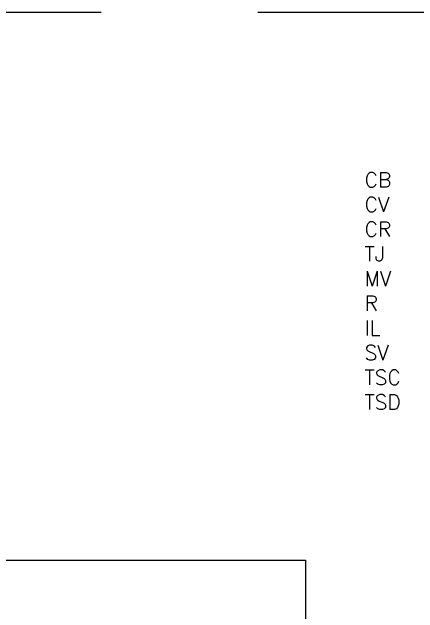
# Model space of a CAD drawing. Header units: inches. Extents: x 75782 to 87231, y -34126 to -18655.
# Drawn here: x 79481.7 to 79646, y -29414.5 to -29171.1 of the extents above; entities that cross this region are included whole.
import ezdxf

# ---------------------------------------------------------------- set-up
doc = ezdxf.new("R2010")
doc.units = ezdxf.units.IN
doc.header["$MEASUREMENT"] = 0
doc.linetypes.add('DASHED', pattern=[19.05, 12.7, -6.35])
doc.layers.add('A-Cables 220V', color=6, linetype='Continuous', lineweight=18)
doc.layers.add('TEXTOS', color=7, linetype='Continuous')
doc.styles.get("Standard").update_dxf_attribs({"font": 'ROMANS.SHX'})

msp = doc.modelspace()

# ---------------------------------------------------------------- linework, layer by layer
at = {"linetype": 'DASHED', "ltscale": 10}
msp.add_lwpolyline([(79009.7, -29171.1), (79896.56, -29171.1), (79896.56, -29606.35), (79009.7, -29606.35)], close=True, dxfattribs=at)
at = {"layer": 'A-Cables 220V'}
for p, q in [((79107.91, -29393.12), (79600.41, -29393.12)), ((79600.41, -29393.12), (79600.41, -29436.7))]:
    msp.add_line(p, q, dxfattribs=at)

# ---------------------------------------------------------------- texts
at = {"layer": 'TEXTOS', "insert": (79624.37, -29236.06), "char_height": 6, "attachment_point": 1}
msp.add_mtext_dynamic_manual_height_columns('CB^I- Interruptor\\PCV^I- Contactor Ventiladores\\PCR^I- Contactor Resistencias\\PTJ^I- Tarjeta de Control\\PMV^I- Moto Ventilador\\PR^I- Resistencia\\PIL^I- Iluminación\\PSV^I- Valvula Solenoide\\PTSC^I- Sensor de temp de control\\PTSD^I- Sensor de temp de fin de descongelación', width=252.1411, gutter_width=1250, heights=[0], dxfattribs=at)

doc.saveas('drawing.dxf')
